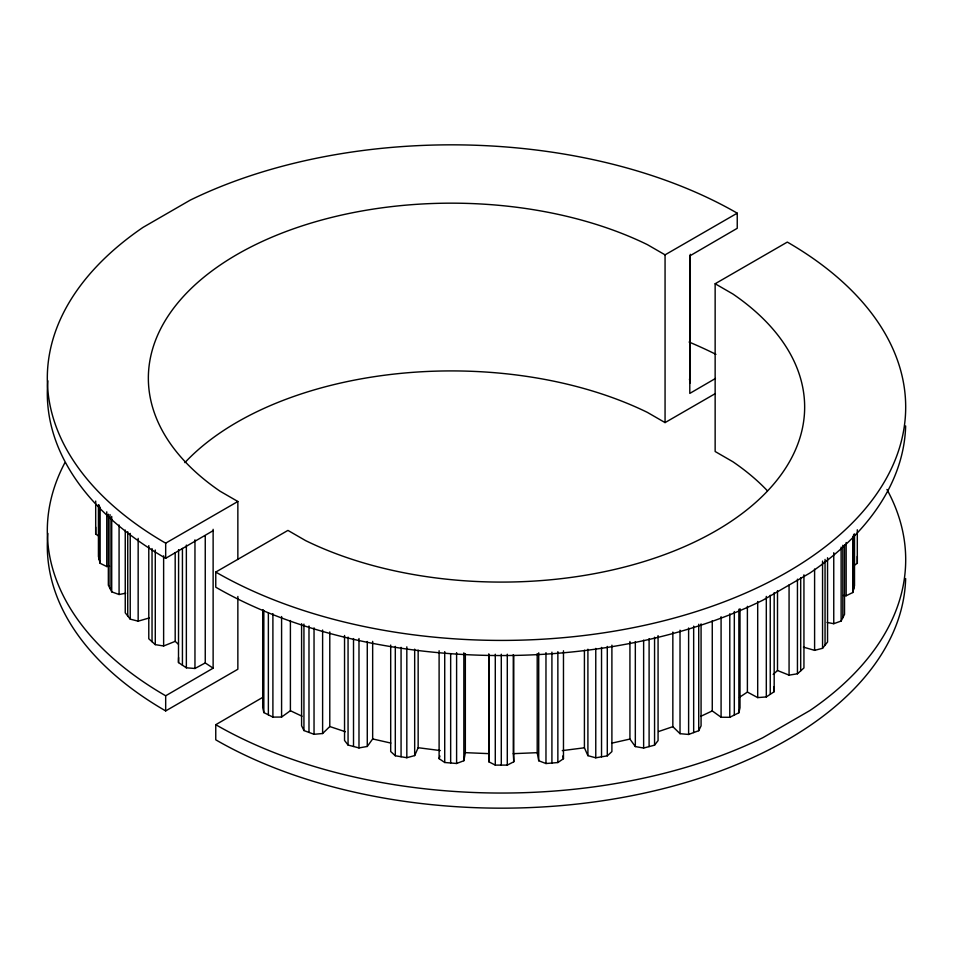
<?xml version="1.0" encoding="UTF-8"?>
<svg xmlns="http://www.w3.org/2000/svg" width="953" height="953" viewBox="0 0 953 953"><rect width="100%" height="100%" fill="white"/><g stroke="black" fill="none" stroke-linecap="round" stroke-linejoin="round"><path stroke-width="1.43" d="M99.148 536.36L95.693 534.109L95.693 527.176M853.84 565.57L857.307 563.318L857.307 556.385M205.252 535.777L205.252 662.931L194.96 668.47L186.359 667.815L178.497 662.573L178.604 657.546M513.786 655.33L513.786 761.781L507.294 765.104L495.286 765.104L488.782 761.769L489.27 654.592M439.107 650.732L439.107 758.659L444.717 762.495L456.606 763.484L463.849 760.732L465.338 752.656L465.338 653.591M712.26 620.737L712.26 710.914L721.087 717.24L729.784 717.299L738.873 712.761L740.005 707.793L740.005 608.741M843.381 595.47L846.157 595.756L852.792 592.516L854.507 585.654L854.507 533.906M439.107 758.659L439.929 756.003M390.694 645.062L390.694 751.512L395.304 755.765L406.824 757.718L414.674 755.586L418.153 747.712L418.153 650.137M672.842 632.065L672.842 726.686L680.025 733.679L688.614 734.453L698.728 730.701L701.074 725.876L701.074 623.87M827.085 622.416L833.756 623.703L841.13 621.034L844.525 614.387L844.525 544.902M344.545 635.484L344.545 740.445L348.059 745.043L358.983 747.926L367.274 746.461L372.659 738.944L372.659 641.369M629.933 641.488L629.933 739.063L635.329 746.568L643.632 748.045L654.568 745.163L658.07 740.588L658.07 635.615M803.415 647.123L814.601 650.351L822.558 648.314L827.549 642.012L827.549 557.743M301.589 623.703L301.589 725.71L303.936 730.546L314.037 734.298L322.614 733.524L329.786 726.531L329.786 631.91M584.415 650.208L584.415 747.795L587.906 755.658L595.768 757.802L607.287 755.848L611.897 751.607L611.897 645.157M773.169 674.414L777.505 670.519L789.072 675.141L797.447 673.795L803.939 667.958L803.939 574.814M262.706 610.015L262.706 707.591L263.838 712.57L272.903 717.109L281.588 717.049L290.403 710.724L290.403 620.534M537.206 653.627L537.206 752.679L538.719 760.756L545.974 763.532L557.862 762.543L563.473 758.719L563.473 650.792M739.504 697.31L747.39 692.069L747.39 606.311M747.39 692.069L757.695 697.596L766.307 696.941L774.181 691.699L774.181 592.647M47.888 380.807A404.155 233.342 0 0 0 165.679 558.291L213.127 530.678M237.857 596.459L237.857 669.244L165.679 710.914L165.679 695.785L213.127 668.184L213.127 529.308M715.441 378.484L689.805 393.41L689.805 255.904L737.241 228.303L737.241 213.174A404.155 233.342 0 0 0 190.255 200.118L143.057 227.362A404.155 233.342 0 0 0 165.679 543.162L165.679 558.291M905.648 578.554A404.155 233.342 0 0 1 653.222 791.109A404.155 233.342 0 0 1 215.759 739.826L215.759 724.697L263.195 697.096L263.195 609.86M165.679 543.162L237.857 501.492L237.857 559.494M237.857 501.492L220.155 491.271A303.114 175.007 0 0 1 237.13 254.427A303.114 175.007 0 0 1 647.361 244.623L665.063 254.844L737.241 213.174M905.648 425.931A404.155 233.342 0 0 1 809.943 573.015L762.745 600.259A404.155 233.342 0 0 1 215.759 587.203L215.759 572.074L287.937 530.404L305.639 540.625A303.114 175.007 0 0 0 715.87 530.833A303.114 175.007 0 0 0 732.845 293.977L715.143 283.756L715.143 451.508L732.845 461.728A303.114 175.007 0 0 1 767.332 490.7M715.143 283.756L787.321 242.086A404.155 233.342 0 0 1 787.321 572.074A404.155 233.342 0 0 1 215.759 572.074M184.87 462.634A303.114 175.007 0 0 1 647.361 412.375L665.063 422.596L715.334 393.577M712.26 710.914L700.634 716.394M148.787 545.652L148.787 638.796L155.279 644.633L163.63 645.991L175.185 641.357L178.437 644.276M672.842 726.686L658.606 731.523M125.248 530.035L125.248 612.827L130.227 619.14L138.161 621.165L149.347 617.925M629.933 739.063L611.766 743.161M108.344 514.227L108.344 585.19L111.715 591.849L119.077 594.505L125.748 593.219M584.415 747.795L562.282 750.619M98.433 504.697L98.433 556.445L100.125 563.306L106.76 566.547L109.524 566.261M537.206 752.679L513.274 753.668L513.274 654.604M489.27 753.656L465.338 752.656M440.274 750.559L418.153 747.712M390.801 743.066L372.659 738.944M345.367 731.737L329.786 726.531M302.018 716.215L290.403 710.724M205.252 662.931L213.127 668.184M562.639 756.051L563.473 758.719M689.448 379.175L690.294 382.903L690.294 254.284M513.274 753.668L513.786 761.781M774.074 686.696L774.181 691.699M857.307 529.773L857.307 563.318M853.65 534.383L853.65 589.085M852.792 536.325L852.792 592.516M846.157 542.531L846.157 595.756M842.821 545.271L842.821 617.711M841.13 547.117L841.13 621.034M833.756 552.728L833.756 623.703M825.048 559.411L825.048 645.169M822.558 561.091L822.558 648.314M814.601 569.024L814.601 650.351M800.699 577.732L800.699 670.876M797.447 579.174L797.447 673.795M789.072 584.963L789.072 675.141M777.505 590.681L777.505 670.519M770.25 595.268L770.25 694.32M766.307 596.411L766.307 696.941M757.695 601.498L757.695 697.596M738.873 609.265L738.873 712.761M734.322 611.54L734.322 715.036M729.784 613.803L729.784 717.299M721.087 616.698L721.087 717.24M698.728 624.251L698.728 730.701M693.665 626.133L693.665 732.583M688.614 628.003L688.614 734.453M680.025 630.183L680.025 733.679M665.063 254.844L665.063 422.596M654.568 637.235L654.568 745.163M649.1 638.677L649.1 746.604M643.632 640.118L643.632 748.045M635.329 641.595L635.329 746.568M607.287 646.444L607.287 755.848M601.534 647.421L601.534 756.825M595.768 648.397L595.768 757.802M587.906 649.207L587.906 755.658M557.862 651.661L557.862 762.543M551.918 652.15L551.918 763.031M545.974 652.638L545.974 763.532M538.719 652.829L538.719 760.756M507.294 654.223L507.294 765.104M501.29 654.223L501.29 765.104M495.286 654.223L495.286 765.104M488.782 653.841L488.782 761.769M463.849 652.805L463.849 760.732M456.606 652.602L456.606 763.484M450.662 653.591L450.662 762.996M444.717 651.614L444.717 762.495M414.674 649.136L414.674 755.586M406.824 646.837L406.824 757.718M401.07 647.337L401.07 756.742M395.304 646.36L395.304 755.765M367.274 641.488L367.274 746.461M358.983 638.522L358.983 747.926M353.515 638.558L353.515 746.485M348.059 637.116L348.059 745.043M322.614 630.028L322.614 733.524M314.037 627.848L314.037 734.298M308.986 625.966L308.986 732.416M303.936 624.096L303.936 730.546M281.588 616.52L281.588 717.049M272.903 613.625L272.903 717.109M268.365 612.827L268.365 714.845M263.838 610.551L263.838 712.57M194.96 539.839L194.96 668.47M186.359 545.104L186.359 667.815M182.428 548.392L182.428 665.194M178.604 549.619L178.497 662.573M175.185 552.645L175.185 641.357M163.63 555.802L163.63 645.991M155.279 550.012L155.279 644.633M152.039 548.571L152.039 641.714M138.161 538.374L138.161 621.165M130.227 533.394L130.227 619.14M127.738 531.714L127.738 615.983M119.077 525.02L119.077 594.505M111.715 516.443L111.715 591.849M110.036 514.596L110.036 588.525M106.76 511.844L106.76 566.547M100.125 507.127L100.125 563.306M99.279 505.173L99.279 559.876M95.693 501.075L95.693 534.109M165.679 695.785A404.155 233.342 0 0 1 64.792 462.896M689.079 342.044A404.155 233.342 0 0 1 715.929 354.349M165.679 710.914A404.155 233.342 0 0 1 47.888 533.43M886.945 489.449A404.155 233.342 0 0 1 809.943 710.509L762.745 737.765A404.155 233.342 0 0 1 215.759 724.697"/></g></svg>
